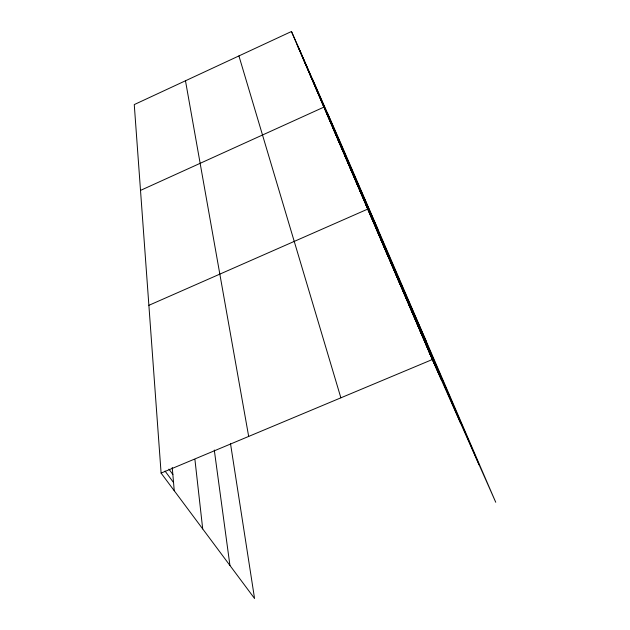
<?xml version="1.0" encoding="UTF-8"?>
<svg xmlns="http://www.w3.org/2000/svg" width="630" height="630" viewBox="0 0 630 630"><rect width="100%" height="100%" fill="white"/><g stroke="black" fill="none" stroke-linecap="round" stroke-linejoin="round"><path stroke-width="0.94" d="M291.469 31.5L432.345 359.525L495.739 502.267L340.72 143.191L291.469 31.5L134.261 104.588L161.099 473.099L254.559 598.5L230.493 443.512M140.506 190.41L323.938 107.108M148.877 305.329L367.739 209.089M161.099 473.099L432.345 359.525M165.036 471.051L173.549 482.548M168.919 469.13L172.856 474.484M383.182 245.062L391.569 263.986M385.536 250.535L396.372 275.176M390.356 261.757L401.341 286.729M395.341 273.357L403.885 292.643M397.892 279.31L409.106 304.786M403.137 291.517L414.501 317.347M408.563 304.156L417.273 323.796M411.351 310.645L422.958 337.026M417.076 323.977L425.88 343.815M420.021 330.829L431.881 357.769M426.069 344.909L434.96 364.943M429.172 352.146L438.102 372.243M297.202 44.848L308.928 71.733M303.282 59.007L315.449 86.909M309.739 74.041L320.961 99.729M315.197 86.759L326.757 113.211M320.946 100.146L377.898 229.304M326.915 114.046L339.05 141.805M333.113 128.465L343.941 153.192M337.979 139.805L350.784 169.116M344.791 155.665L356.17 181.645M350.154 168.163L361.785 194.709M355.761 181.204L365.668 203.742M359.635 190.221L371.708 217.791M365.668 204.27L426.636 342.208M369.841 213.987L382.402 242.66M376.354 229.155L386.914 253.158M380.874 239.676L389.222 258.528M327.277 112.723L479.091 464.783M312.811 79.908L460.632 423.21M298.116 46.581L441.299 379.677M238.927 55.928L340.877 397.821M185.48 80.774L248.677 436.425M214.287 450.033L229.942 565.472M194.93 459.585L202.71 528.932M172.25 467.452L174.25 490.746"/></g></svg>
